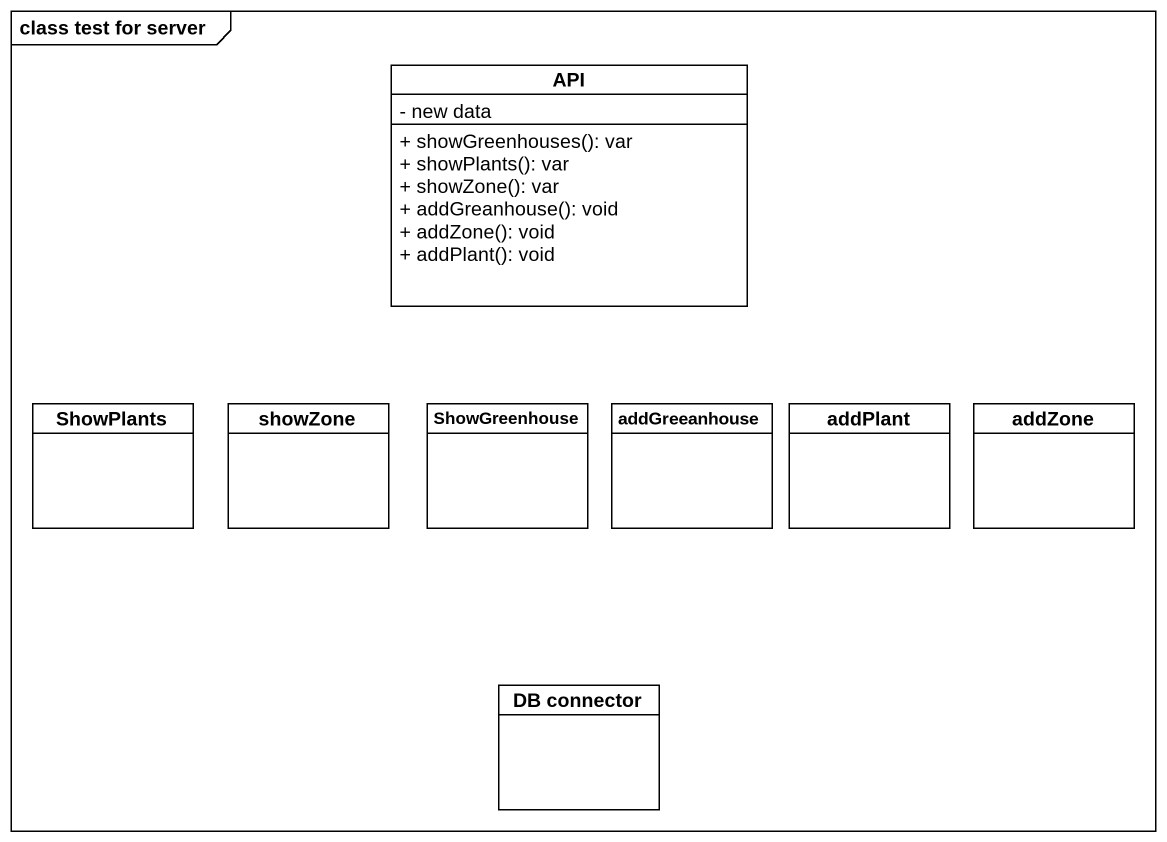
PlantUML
@startuml
mainframe class test for server
hide circle
hide empty members
skinparam classAttributeIconSize 0
class API {
  - new data
  + showGreenhouses(): var
  + showPlants(): var
  + showZone(): var
  + addGreanhouse(): void
  + addZone(): void
  + addPlant(): void
}
class ShowPlants
class showZone
class ShowGreenhouse
class addGreeanhouse
class addPlant
class addZone
class "DB connector" as DB_connector
@enduml
